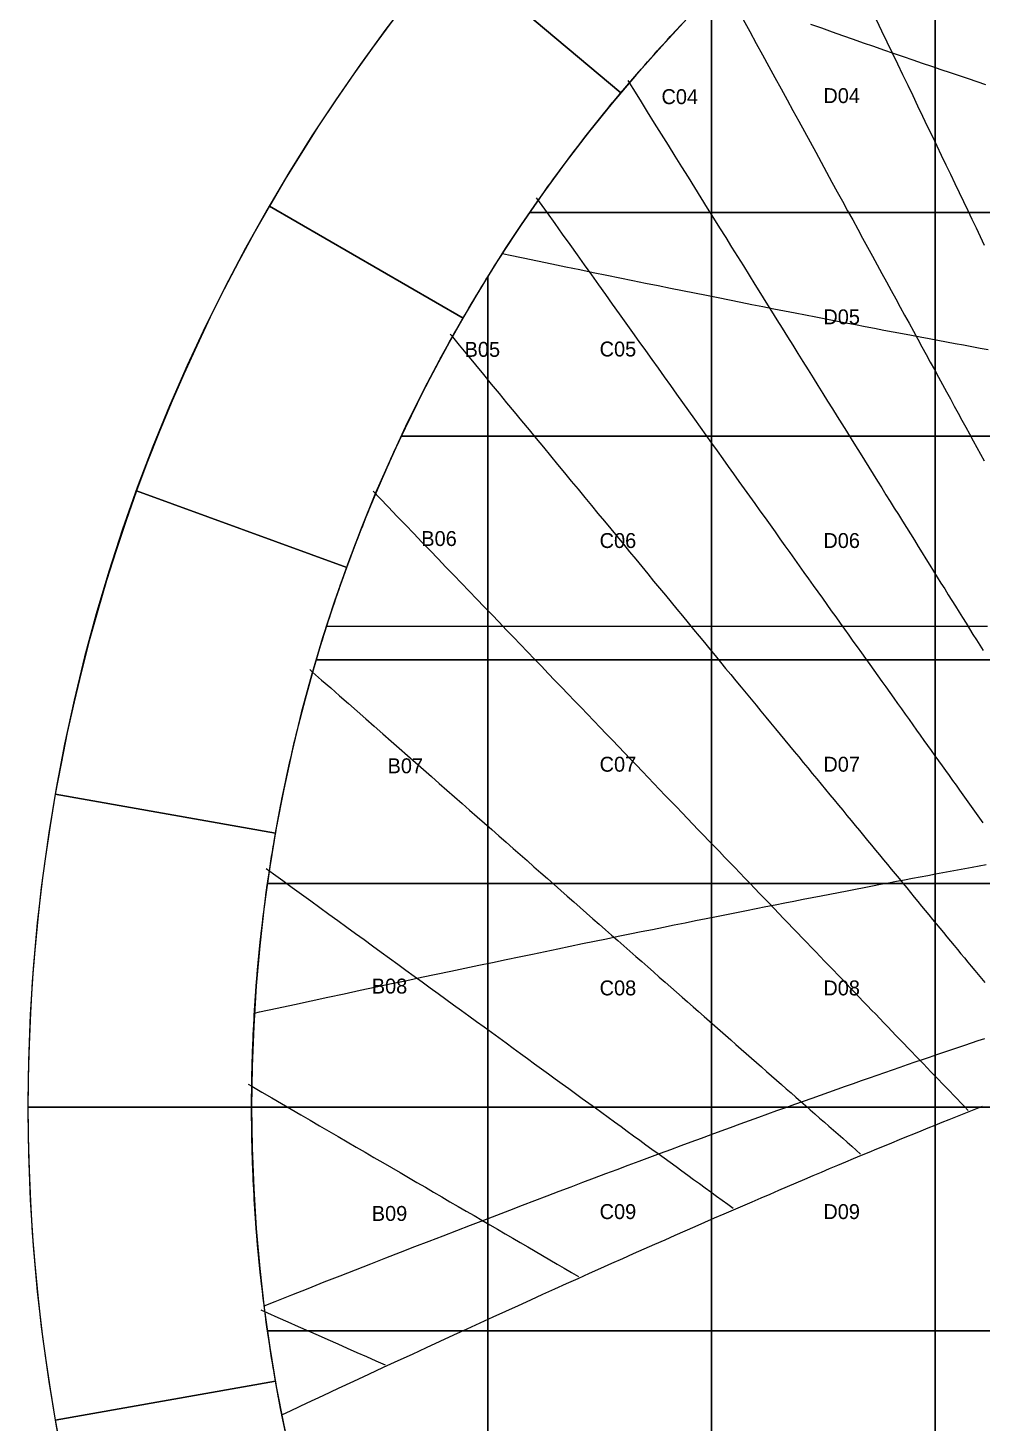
# Model space of a CAD drawing. Header units: millimetres. Extents: x -7250 to 7250, y -7250 to 7250.
# Drawn here: x -7250 to -3411, y -1271 to 4343 of the extents above; entities that cross this region are included whole.
import ezdxf

# ---------------------------------------------------------------- set-up
doc = ezdxf.new("R2010")
doc.units = ezdxf.units.MM
for name, color, linetype in [('CUT', 1, 'Continuous'), ('DECL', 30, 'Continuous'), ('HOUR', 7, 'Continuous'), ('HOUR15', 9, 'Continuous'), ('HOUR30', 8, 'Continuous'), ('ID', 3, 'Continuous')]:
    doc.layers.add(name, color=color, linetype=linetype)

msp = doc.modelspace()

# ---------------------------------------------------------------- linework, layer by layer
at = {"layer": 'CUT'}
for points in [[(-4864.4, 4081.7), (-4792.4, 4166), (-4719, 4249), (-4644.1, 4330.7), (-4567.8, 4411.1), (-4490.1, 4490.1), (-4411.1, 4567.8), (-4330.7, 4644.1), (-4249, 4719), (-4166, 4792.4), (-4081.7, 4864.4), (-4660.2, 5553.8), (-4756.4, 5471.6), (-4851.2, 5387.8), (-4944.5, 5302.3), (-5036.3, 5215.2), (-5126.5, 5126.5), (-5215.2, 5036.3), (-5302.3, 4944.5), (-5387.8, 4851.2), (-5471.6, 4756.4), (-5553.8, 4660.2), (-4864.4, 4081.7)], [(-5499.3, 3175), (-5443, 3270.5), (-5385.1, 3365), (-5325.6, 3458.5), (-5264.4, 3550.9), (-5201.6, 3642.2), (-5137.3, 3732.4), (-5071.3, 3821.5), (-5003.9, 3909.5), (-4934.9, 3996.2), (-4864.4, 4081.7), (-5553.8, 4660.2), (-5634.3, 4562.6), (-5713.1, 4463.5), (-5790.1, 4363.2), (-5865.4, 4261.4), (-5938.9, 4158.4), (-6010.5, 4054.1), (-6080.4, 3948.6), (-6148.3, 3841.9), (-6214.5, 3734), (-6278.7, 3625), (-5499.3, 3175)], [(-3600, 3600), (-4500, 3600), (-4500, 4480.2), (-4490.1, 4490.1), (-4480.2, 4500), (-3600, 4500), (-3600, 3600)], [(-3600, 4500), (-2700, 4500), (-2700, 3600), (-3600, 3600), (-3600, 4500)], [(-5967, 2171.8), (-5928.2, 2275.6), (-5887.6, 2378.8), (-5845.2, 2481.1), (-5801, 2582.8), (-5755.1, 2683.6), (-5707.3, 2783.7), (-5657.9, 2882.8), (-5606.7, 2981.1), (-5553.8, 3078.5), (-5499.3, 3175), (-6278.7, 3625), (-6341, 3514.9), (-6401.4, 3403.7), (-6459.8, 3291.4), (-6516.3, 3178.2), (-6570.7, 3064), (-6623.2, 2948.8), (-6673.7, 2832.8), (-6722.1, 2715.9), (-6768.5, 2598.2), (-6812.8, 2479.6), (-5967, 2171.8)], [(-4500, 2700), (-5400, 2700), (-5400, 3341), (-5395.9, 3347.7), (-5385.6, 3364.3), (-5375.2, 3380.8), (-5364.8, 3397.2), (-5354.4, 3413.7), (-5343.9, 3430.1), (-5333.3, 3446.5), (-5322.7, 3462.8), (-5312.1, 3479.1), (-5301.4, 3495.4), (-5290.6, 3511.7), (-5279.8, 3527.9), (-5269, 3544.1), (-5258.1, 3560.2), (-5247.1, 3576.3), (-5236.1, 3592.4), (-5230.9, 3600), (-4500, 3600), (-4500, 2700)], [(-4500, 3600), (-3600, 3600), (-3600, 2700), (-4500, 2700), (-4500, 3600)], [(-3600, 3600), (-2700, 3600), (-2700, 2700), (-3600, 2700), (-3600, 3600)], [(-5747.4, 2700), (-5740.3, 2715), (-5732, 2732.6), (-5723.6, 2750.1), (-5715.1, 2767.7), (-5706.6, 2785.2), (-5698, 2802.7), (-5689.4, 2820.2), (-5680.7, 2837.6), (-5672, 2855), (-5663.2, 2872.4), (-5654.3, 2889.8), (-5645.5, 2907.1), (-5636.5, 2924.4), (-5627.5, 2941.7), (-5618.5, 2959), (-5609.4, 2976.2), (-5600.2, 2993.4), (-5591, 3010.5), (-5581.7, 3027.7), (-5572.4, 3044.8), (-5563, 3061.9), (-5553.6, 3078.9), (-5544.2, 3095.9), (-5534.6, 3112.9), (-5525.1, 3129.9), (-5515.4, 3146.8), (-5505.7, 3163.7), (-5496, 3180.6), (-5486.2, 3197.5), (-5476.4, 3214.3), (-5466.5, 3231.1), (-5456.6, 3247.8), (-5446.6, 3264.6), (-5436.5, 3281.2), (-5426.4, 3297.9), (-5416.3, 3314.5), (-5406.1, 3331.1), (-5400, 3341), (-5400, 2700), (-5747.4, 2700)], [(-5400, 1800), (-6089.5, 1800), (-6087.8, 1806), (-6082.2, 1824.7), (-6076.6, 1843.3), (-6070.9, 1861.9), (-6065.1, 1880.6), (-6059.3, 1899.2), (-6053.5, 1917.7), (-6047.6, 1936.3), (-6041.6, 1954.8), (-6035.6, 1973.4), (-6029.5, 1991.9), (-6023.4, 2010.4), (-6017.2, 2028.8), (-6010.9, 2047.3), (-6004.6, 2065.7), (-5998.2, 2084.1), (-5991.8, 2102.5), (-5985.3, 2120.9), (-5978.8, 2139.3), (-5972.2, 2157.6), (-5965.6, 2175.9), (-5958.9, 2194.2), (-5952.1, 2212.5), (-5945.3, 2230.7), (-5938.4, 2248.9), (-5931.5, 2267.1), (-5924.5, 2285.3), (-5917.5, 2303.5), (-5910.4, 2321.6), (-5903.2, 2339.8), (-5896, 2357.9), (-5888.8, 2375.9), (-5881.4, 2394), (-5874.1, 2412), (-5866.6, 2430), (-5859.2, 2448), (-5851.6, 2466), (-5844, 2483.9), (-5836.4, 2501.8), (-5828.7, 2519.7), (-5820.9, 2537.6), (-5813.1, 2555.5), (-5805.2, 2573.3), (-5797.3, 2591.1), (-5789.3, 2608.9), (-5781.3, 2626.6), (-5773.2, 2644.3), (-5765.1, 2662), (-5756.9, 2679.7), (-5748.6, 2697.4), (-5747.4, 2700), (-5400, 2700), (-5400, 1800)], [(-5400, 2700), (-4500, 2700), (-4500, 1800), (-5400, 1800), (-5400, 2700)], [(-4500, 2700), (-3600, 2700), (-3600, 1800), (-4500, 1800), (-4500, 2700)], [(-3600, 2700), (-2700, 2700), (-2700, 1800), (-3600, 1800), (-3600, 2700)], [(-6253.5, 1102.7), (-6233.3, 1211.6), (-6211.2, 1320.2), (-6187.2, 1428.4), (-6161.4, 1536.2), (-6133.6, 1643.5), (-6104, 1750.3), (-6072.5, 1856.6), (-6039.2, 1962.3), (-6004, 2067.4), (-5967, 2171.8), (-6812.8, 2479.6), (-6855, 2360.4), (-6895.2, 2240.4), (-6933.2, 2119.7), (-6969.1, 1998.4), (-7003, 1876.4), (-7034.6, 1753.9), (-7064.2, 1630.9), (-7091.6, 1507.4), (-7116.8, 1383.4), (-7139.9, 1258.9), (-6253.5, 1102.7)], [(-5400, 900), (-6285.9, 900), (-6284.1, 912.5), (-6281.3, 931.7), (-6278.4, 951), (-6275.4, 970.3), (-6272.4, 989.5), (-6269.4, 1008.7), (-6266.2, 1028), (-6263.1, 1047.2), (-6259.8, 1066.4), (-6256.5, 1085.6), (-6253.2, 1104.8), (-6249.7, 1124), (-6246.3, 1143.1), (-6242.7, 1162.3), (-6239.1, 1181.5), (-6235.5, 1200.6), (-6231.8, 1219.7), (-6228, 1238.8), (-6224.2, 1257.9), (-6220.3, 1277), (-6216.3, 1296.1), (-6212.3, 1315.2), (-6208.3, 1334.2), (-6204.1, 1353.3), (-6199.9, 1372.3), (-6195.7, 1391.3), (-6191.4, 1410.3), (-6187.1, 1429.3), (-6182.6, 1448.3), (-6178.2, 1467.2), (-6173.6, 1486.2), (-6169, 1505.1), (-6164.4, 1524), (-6159.7, 1542.9), (-6154.9, 1561.8), (-6150.1, 1580.7), (-6145.2, 1599.6), (-6140.3, 1618.4), (-6135.3, 1637.2), (-6130.3, 1656), (-6125.1, 1674.8), (-6120, 1693.6), (-6114.8, 1712.4), (-6109.5, 1731.1), (-6104.1, 1749.9), (-6098.7, 1768.6), (-6093.3, 1787.3), (-6089.5, 1800), (-5400, 1800), (-5400, 900)], [(-5400, 1800), (-4500, 1800), (-4500, 900), (-5400, 900), (-5400, 1800)], [(-4500, 1800), (-3600, 1800), (-3600, 900), (-4500, 900), (-4500, 1800)], [(-3600, 1800), (-2700, 1800), (-2700, 900), (-3600, 900), (-3600, 1800)], [(-6350, 0), (-6349, 110.8), (-6346.1, 221.6), (-6341.3, 332.3), (-6334.5, 443), (-6325.8, 553.4), (-6315.2, 663.8), (-6302.7, 773.9), (-6288.2, 883.7), (-6271.8, 993.4), (-6253.5, 1102.7), (-7139.9, 1258.9), (-7160.7, 1134.1), (-7179.4, 1009), (-7196, 883.6), (-7210.3, 757.8), (-7222.4, 631.9), (-7232.3, 505.7), (-7240.1, 379.4), (-7245.6, 253), (-7248.9, 126.5), (-7250, 0), (-6350, 0)], [(-6350, 19.5), (-6349.9, 39), (-6349.7, 58.4), (-6349.5, 77.9), (-6349.3, 97.4), (-6348.9, 116.9), (-6348.5, 136.4), (-6348.1, 155.8), (-6347.6, 175.3), (-6347, 194.8), (-6346.4, 214.3), (-6345.7, 233.7), (-6345, 253.2), (-6344.1, 272.7), (-6343.3, 292.1), (-6342.4, 311.6), (-6341.4, 331), (-6340.3, 350.5), (-6339.2, 369.9), (-6338.1, 389.4), (-6336.8, 408.8), (-6335.5, 428.3), (-6334.2, 447.7), (-6332.8, 467.1), (-6331.3, 486.6), (-6329.8, 506), (-6328.2, 525.4), (-6326.6, 544.8), (-6324.9, 564.2), (-6323.1, 583.6), (-6321.3, 603), (-6319.4, 622.4), (-6317.5, 641.8), (-6315.5, 661.2), (-6313.4, 680.5), (-6311.3, 699.9), (-6309.1, 719.3), (-6306.9, 738.6), (-6304.6, 758), (-6302.2, 777.3), (-6300, 795.3), (-6299.8, 796.6), (-6297.4, 816), (-6294.8, 835.3), (-6292.2, 854.6), (-6289.6, 873.9), (-6286.9, 893.2), (-6285.9, 900), (-5400, 900), (-5400, 0), (-6300, 0), (-6350, 0), (-6350, 19.5)], [(-5400, 900), (-4500, 900), (-4500, 0), (-5400, 0), (-5400, 900)], [(-4500, 900), (-3600, 900), (-3600, 0), (-4500, 0), (-4500, 900)], [(-3600, 900), (-2700, 900), (-2700, 0), (-3600, 0), (-3600, 900)], [(-5400, -900), (-6285.9, -900), (-6286.9, -893.2), (-6289.6, -873.9), (-6292.2, -854.6), (-6294.8, -835.3), (-6297.4, -816), (-6299.8, -796.6), (-6300, -795.3), (-6302.2, -777.3), (-6304.6, -758), (-6306.9, -738.6), (-6309.1, -719.3), (-6311.3, -699.9), (-6313.4, -680.5), (-6315.5, -661.2), (-6317.5, -641.8), (-6319.4, -622.4), (-6321.3, -603), (-6323.1, -583.6), (-6324.9, -564.2), (-6326.6, -544.8), (-6328.2, -525.4), (-6329.8, -506), (-6331.3, -486.6), (-6332.8, -467.1), (-6334.2, -447.7), (-6335.5, -428.3), (-6336.8, -408.8), (-6338.1, -389.4), (-6339.2, -369.9), (-6340.3, -350.5), (-6341.4, -331), (-6342.4, -311.6), (-6343.3, -292.1), (-6344.1, -272.7), (-6345, -253.2), (-6345.7, -233.7), (-6346.4, -214.3), (-6347, -194.8), (-6347.6, -175.3), (-6348.1, -155.8), (-6348.5, -136.4), (-6348.9, -116.9), (-6349.3, -97.4), (-6349.5, -77.9), (-6349.7, -58.4), (-6349.9, -39), (-6350, -19.5), (-6350, 0), (-6300, 0), (-5400, 0), (-5400, -900)], [(-5400, 0), (-4500, 0), (-4500, -900), (-5400, -900), (-5400, 0)], [(-4500, 0), (-3600, 0), (-3600, -900), (-4500, -900), (-4500, 0)], [(-3600, 0), (-2700, 0), (-2700, -900), (-3600, -900), (-3600, 0)], [(-6253.5, -1102.7), (-6271.8, -993.4), (-6288.2, -883.7), (-6302.7, -773.9), (-6315.2, -663.8), (-6325.8, -553.4), (-6334.5, -443), (-6341.3, -332.3), (-6346.1, -221.6), (-6349, -110.8), (-6350, 0), (-7250, 0), (-7248.9, -126.5), (-7245.6, -253), (-7240.1, -379.4), (-7232.3, -505.7), (-7222.4, -631.9), (-7210.3, -757.8), (-7196, -883.6), (-7179.4, -1009), (-7160.7, -1134.1), (-7139.9, -1258.9), (-6253.5, -1102.7)], [(-5400, -900), (-4500, -900), (-4500, -1800), (-5400, -1800), (-5400, -900)], [(-4500, -900), (-3600, -900), (-3600, -1800), (-4500, -1800), (-4500, -900)], [(-3600, -900), (-2700, -900), (-2700, -1800), (-3600, -1800), (-3600, -900)], [(-5967, -2171.8), (-6004, -2067.4), (-6039.2, -1962.3), (-6072.5, -1856.6), (-6104, -1750.3), (-6133.6, -1643.5), (-6161.4, -1536.2), (-6187.2, -1428.4), (-6211.2, -1320.2), (-6233.3, -1211.6), (-6253.5, -1102.7), (-7139.9, -1258.9), (-7116.8, -1383.4), (-7091.6, -1507.4), (-7064.2, -1630.9), (-7034.6, -1753.9), (-7003, -1876.4), (-6969.1, -1998.4), (-6933.2, -2119.7), (-6895.2, -2240.4), (-6855, -2360.4), (-6812.8, -2479.6), (-5967, -2171.8)]]:
    msp.add_lwpolyline(points, close=True, dxfattribs=at)
for points in [[(-4500, 4480.2), (-4500, 3600), (-5230.9, 3600), (-5230.9, 3600), (-5225.1, 3608.4), (-5214, 3624.5), (-5202.9, 3640.4), (-5191.7, 3656.4), (-5180.4, 3672.3), (-5169.1, 3688.2), (-5157.8, 3704), (-5146.4, 3719.8), (-5135, 3735.6), (-5123.5, 3751.3), (-5111.9, 3767), (-5100.4, 3782.7), (-5088.7, 3798.3), (-5077.1, 3813.9), (-5065.3, 3829.5), (-5053.6, 3845), (-5041.7, 3860.5), (-5029.9, 3875.9), (-5018, 3891.3), (-5006, 3906.7), (-4994, 3922.1), (-4981.9, 3937.4), (-4969.8, 3952.6), (-4957.7, 3967.9), (-4945.5, 3983), (-4933.2, 3998.2), (-4921, 4013.3), (-4908.6, 4028.4), (-4896.2, 4043.4), (-4883.8, 4058.4), (-4871.3, 4073.4), (-4858.8, 4088.3), (-4846.2, 4103.2), (-4833.6, 4118.1), (-4821, 4132.9), (-4808.3, 4147.6), (-4795.5, 4162.4), (-4782.7, 4177.1), (-4769.9, 4191.7), (-4757, 4206.3), (-4744.1, 4220.9), (-4731.1, 4235.4), (-4718.1, 4249.9), (-4705, 4264.4), (-4691.9, 4278.8), (-4678.8, 4293.2), (-4665.6, 4307.5), (-4652.4, 4321.8), (-4639.1, 4336.1), (-4625.7, 4350.3)], [(-6220.3, -1277), (-6224.2, -1257.9), (-6228, -1238.8), (-6231.8, -1219.7), (-6235.5, -1200.6), (-6239.1, -1181.5), (-6242.7, -1162.3), (-6246.3, -1143.1), (-6249.7, -1124), (-6253.2, -1104.8), (-6256.5, -1085.6), (-6259.8, -1066.4), (-6263.1, -1047.2), (-6266.2, -1028), (-6269.4, -1008.7), (-6272.4, -989.5), (-6275.4, -970.3), (-6278.4, -951), (-6281.3, -931.7), (-6284.1, -912.5), (-6285.9, -900), (-5400, -900), (-5400, -1800)]]:
    msp.add_lwpolyline(points, dxfattribs=at)
for radius in [7250, 6350]:
    msp.add_circle((0, 0), radius, dxfattribs=at)
at = {"layer": 'DECL'}
for points in [[(-4101.1, 4358), (-4057.6, 4342.5), (-4014.6, 4327.2), (-3972.3, 4312.3), (-3930.5, 4297.5), (-3889.2, 4283.1), (-3848.5, 4268.8), (-3808.3, 4254.8), (-3768.6, 4241), (-3729.4, 4227.5), (-3690.6, 4214.1), (-3652.4, 4201), (-3614.6, 4188.1), (-3577.3, 4175.4), (-3540.4, 4162.9), (-3504, 4150.6), (-3468, 4138.5), (-3432.4, 4126.6), (-3397.2, 4114.8)], [(-5340.8, 3434.9), (-5317, 3429.9), (-5257.7, 3417.5), (-5199.3, 3405.4), (-5141.9, 3393.5), (-5085.5, 3381.8), (-5030, 3370.3), (-4975.4, 3359.1), (-4921.6, 3348), (-4868.7, 3337.2), (-4816.7, 3326.5), (-4765.4, 3316.1), (-4714.9, 3305.8), (-4665.2, 3295.7), (-4616.3, 3285.8), (-4568, 3276.1), (-4520.5, 3266.6), (-4473.7, 3257.2), (-4427.5, 3247.9), (-4382, 3238.9), (-4337.2, 3230), (-4292.9, 3221.2), (-4249.3, 3212.6), (-4206.3, 3204.1), (-4163.9, 3195.8), (-4122, 3187.6), (-4080.7, 3179.5), (-4040, 3171.6), (-3999.7, 3163.8), (-3960, 3156.2), (-3920.8, 3148.6), (-3882.1, 3141.2), (-3843.9, 3133.9), (-3806.2, 3126.7), (-3768.9, 3119.6), (-3732.1, 3112.6), (-3695.7, 3105.8), (-3659.8, 3099), (-3624.3, 3092.4), (-3589.2, 3085.8), (-3554.5, 3079.4), (-3520.2, 3073), (-3486.3, 3066.8), (-3452.8, 3060.6), (-3419.7, 3054.5), (-3386.9, 3048.6)], [(-6047.7, 1935.9), (-6004.2, 1935.9), (-5936, 1935.9), (-5869.1, 1935.9), (-5803.4, 1935.9), (-5738.9, 1935.9), (-5675.5, 1935.9), (-5613.3, 1935.9), (-5552.2, 1935.9), (-5492.1, 1935.9), (-5433.1, 1935.9), (-5375, 1935.9), (-5317.9, 1935.9), (-5261.8, 1935.9), (-5206.6, 1935.9), (-5152.3, 1935.9), (-5098.9, 1935.9), (-5046.3, 1935.9), (-4994.5, 1935.9), (-4943.6, 1935.9), (-4893.4, 1935.9), (-4844.1, 1935.9), (-4795.4, 1935.9), (-4747.5, 1935.9), (-4700.3, 1935.9), (-4653.8, 1935.9), (-4607.9, 1935.9), (-4562.8, 1935.9), (-4518.2, 1935.9), (-4474.3, 1935.9), (-4431, 1935.9), (-4388.4, 1935.9), (-4346.2, 1935.9), (-4304.7, 1935.9), (-4263.7, 1935.9), (-4223.3, 1935.9), (-4183.4, 1935.9), (-4144.1, 1935.9), (-4105.2, 1935.9), (-4066.8, 1935.9), (-4029, 1935.9), (-3991.6, 1935.9), (-3954.6, 1935.9), (-3918.2, 1935.9), (-3882.1, 1935.9), (-3846.5, 1935.9), (-3811.4, 1935.9), (-3776.6, 1935.9), (-3742.3, 1935.9), (-3708.4, 1935.9), (-3674.9, 1935.9), (-3641.7, 1935.9), (-3608.9, 1935.9), (-3576.5, 1935.9), (-3544.5, 1935.9), (-3512.8, 1935.9), (-3481.5, 1935.9), (-3450.5, 1935.9), (-3419.8, 1935.9), (-3389.5, 1935.9)], [(-6338.7, 379), (-6318.4, 383.4), (-6247.6, 398.6), (-6178.1, 413.6), (-6109.9, 428.2), (-6043, 442.6), (-5977.3, 456.6), (-5912.8, 470.4), (-5849.4, 483.9), (-5787.2, 497.2), (-5726.1, 510.1), (-5666, 522.9), (-5607, 535.3), (-5549, 547.6), (-5492, 559.6), (-5435.9, 571.4), (-5380.7, 582.9), (-5326.5, 594.3), (-5273.1, 605.4), (-5220.5, 616.4), (-5168.9, 627.1), (-5118, 637.7), (-5067.9, 648), (-5018.6, 658.2), (-4970, 668.2), (-4922.2, 678.1), (-4875, 687.7), (-4828.6, 697.2), (-4782.9, 706.6), (-4737.8, 715.7), (-4693.3, 724.8), (-4649.5, 733.6), (-4606.4, 742.3), (-4563.8, 750.9), (-4521.8, 759.4), (-4480.4, 767.7), (-4439.5, 775.9), (-4399.2, 783.9), (-4359.4, 791.8), (-4320.2, 799.6), (-4281.5, 807.3), (-4243.2, 814.8), (-4205.5, 822.2), (-4168.2, 829.6), (-4131.5, 836.8), (-4095.1, 843.8), (-4059.2, 850.8), (-4023.8, 857.7), (-3988.8, 864.5), (-3954.2, 871.2), (-3920.1, 877.7), (-3886.3, 884.2), (-3852.9, 890.6), (-3819.9, 896.9), (-3787.3, 903.1), (-3755.1, 909.2), (-3723.3, 915.2), (-3691.8, 921.2), (-3660.6, 927), (-3629.8, 932.8), (-3599.3, 938.5), (-3569.2, 944.1), (-3539.4, 949.6), (-3509.9, 955.1), (-3480.7, 960.5), (-3451.8, 965.8), (-3423.2, 971), (-3395, 976.2)], [(-6299.6, -798.5), (-6255.5, -781.1), (-6188.4, -754.6), (-6122.5, -728.7), (-6057.7, -703.2), (-5994.2, -678.3), (-5931.8, -653.9), (-5870.5, -629.9), (-5810.2, -606.4), (-5751, -583.4), (-5692.8, -560.8), (-5635.6, -538.6), (-5579.4, -516.8), (-5524.1, -495.5), (-5469.7, -474.5), (-5416.2, -454), (-5363.5, -433.8), (-5311.7, -413.9), (-5260.7, -394.4), (-5210.5, -375.3), (-5161.1, -356.5), (-5112.4, -338), (-5064.5, -319.9), (-5017.3, -302.1), (-4970.8, -284.5), (-4925, -267.3), (-4879.8, -250.3), (-4835.3, -233.7), (-4791.4, -217.3), (-4748.2, -201.2), (-4705.5, -185.3), (-4663.5, -169.7), (-4622, -154.4), (-4581.1, -139.3), (-4540.8, -124.5), (-4501, -109.8), (-4461.7, -95.4), (-4423, -81.3), (-4384.7, -67.3), (-4347, -53.6), (-4309.7, -40.1), (-4272.9, -26.8), (-4236.5, -13.7), (-4200.7, -0.8), (-4165.2, 11.9), (-4130.2, 24.5), (-4095.6, 36.8), (-4061.5, 49), (-4027.7, 61), (-3994.4, 72.8), (-3961.4, 84.4), (-3928.8, 95.9), (-3896.6, 107.2), (-3864.8, 118.3), (-3833.3, 129.3), (-3802.2, 140.1), (-3771.4, 150.8), (-3741, 161.3), (-3710.9, 171.7), (-3681.1, 182), (-3651.7, 192.1), (-3622.5, 202), (-3593.7, 211.8), (-3565.2, 221.5), (-3537, 231.1), (-3509, 240.5), (-3481.4, 249.8), (-3454, 259), (-3426.9, 268.1), (-3400.1, 277)], [(-6228.2, -1237.6), (-6191.4, -1220.3), (-6126.5, -1189.9), (-6062.7, -1160.1), (-6000.1, -1130.8), (-5938.6, -1102.1), (-5878.1, -1074), (-5818.8, -1046.4), (-5760.4, -1019.4), (-5703, -992.9), (-5646.6, -966.8), (-5591.2, -941.3), (-5536.6, -916.2), (-5482.9, -891.6), (-5430.1, -867.4), (-5378.2, -843.6), (-5327, -820.3), (-5276.7, -797.4), (-5227.1, -774.9), (-5178.3, -752.8), (-5130.3, -731.1), (-5082.9, -709.7), (-5036.3, -688.8), (-4990.4, -668.1), (-4945.1, -647.9), (-4900.5, -627.9), (-4856.5, -608.3), (-4813.2, -589), (-4770.4, -570.1), (-4728.3, -551.4), (-4686.7, -533), (-4645.8, -515), (-4605.3, -497.2), (-4565.4, -479.7), (-4526.1, -462.5), (-4487.2, -445.5), (-4448.9, -428.8), (-4411.1, -412.4), (-4373.7, -396.2), (-4336.9, -380.3), (-4300.5, -364.6), (-4264.5, -349.2), (-4229, -333.9), (-4193.9, -318.9), (-4159.3, -304.2), (-4125.1, -289.6), (-4091.3, -275.3), (-4057.9, -261.1), (-4024.9, -247.2), (-3992.2, -233.5), (-3960, -220), (-3928.1, -206.6), (-3896.6, -193.5), (-3865.4, -180.5), (-3834.6, -167.7), (-3804.1, -155.1), (-3774, -142.7), (-3744.2, -130.4), (-3714.7, -118.3), (-3685.5, -106.4), (-3656.7, -94.6), (-3628.1, -83), (-3599.9, -71.6), (-3571.9, -60.3), (-3544.3, -49.1), (-3516.9, -38.1), (-3489.8, -27.3), (-3462.9, -16.6), (-3436.4, -6), (-3410, 4.4)]]:
    msp.add_lwpolyline(points, dxfattribs=at)
at = {"layer": 'HOUR'}
for points in [[(-3837.4, 4376.9), (-3815.5, 4331.1), (-3793.9, 4286.1), (-3772.6, 4241.6), (-3751.6, 4197.8), (-3730.9, 4154.6), (-3710.6, 4112.1), (-3690.5, 4070.1), (-3670.6, 4028.7), (-3651.1, 3987.9), (-3631.8, 3947.6), (-3612.8, 3907.9), (-3594, 3868.6), (-3575.5, 3830), (-3557.2, 3791.8), (-3539.1, 3754.1), (-3521.3, 3716.9), (-3503.7, 3680.1), (-3486.4, 3643.8), (-3469.2, 3608), (-3452.3, 3572.6), (-3435.5, 3537.7), (-3419, 3503.1), (-3402.7, 3469)], [(-5551.2, 3110.2), (-5547.6, 3105.9), (-5514.4, 3065.6), (-5481.6, 3025.8), (-5449.2, 2986.6), (-5417.3, 2947.9), (-5385.8, 2909.6), (-5354.7, 2871.9), (-5324, 2834.6), (-5293.7, 2797.8), (-5263.7, 2761.5), (-5234.1, 2725.6), (-5204.9, 2690.1), (-5176, 2655.1), (-5147.5, 2620.5), (-5119.3, 2586.3), (-5091.4, 2552.5), (-5063.9, 2519.1), (-5036.7, 2486.1), (-5009.8, 2453.4), (-4983.2, 2421.2), (-4956.8, 2389.2), (-4930.8, 2357.7), (-4905.1, 2326.5), (-4879.7, 2295.6), (-4854.5, 2265.1), (-4829.6, 2234.9), (-4805, 2205), (-4780.6, 2175.4), (-4756.5, 2146.1), (-4732.6, 2117.2), (-4709, 2088.5), (-4685.6, 2060.1), (-4662.4, 2032.1), (-4639.5, 2004.3), (-4616.8, 1976.7), (-4594.3, 1949.5), (-4572.1, 1922.5), (-4550.1, 1895.7), (-4528.2, 1869.3), (-4506.6, 1843), (-4485.2, 1817.1), (-4464, 1791.3), (-4443, 1765.8), (-4422.1, 1740.6), (-4401.5, 1715.5), (-4381.1, 1690.7), (-4360.8, 1666.1), (-4340.7, 1641.8), (-4320.8, 1617.6), (-4301, 1593.7), (-4281.5, 1569.9), (-4262.1, 1546.4), (-4242.8, 1523), (-4223.8, 1499.9), (-4204.8, 1476.9), (-4186.1, 1454.2), (-4167.5, 1431.6), (-4149, 1409.2), (-4130.7, 1387), (-4112.5, 1365), (-4094.5, 1343.1), (-4076.6, 1321.4), (-4058.9, 1299.9), (-4041.3, 1278.5), (-4023.8, 1257.3), (-4006.5, 1236.3), (-3989.3, 1215.4), (-3972.2, 1194.7), (-3955.2, 1174.1), (-3938.4, 1153.7), (-3921.7, 1133.4), (-3905.1, 1113.3), (-3888.6, 1093.3), (-3872.3, 1073.5), (-3856, 1053.8), (-3839.9, 1034.2), (-3823.9, 1014.8), (-3808, 995.5), (-3792.2, 976.3), (-3776.5, 957.3), (-3760.9, 938.4), (-3745.4, 919.6), (-3730, 900.9), (-3714.7, 882.3), (-3699.5, 863.9), (-3684.4, 845.6), (-3669.4, 827.4), (-3654.5, 809.3), (-3639.7, 791.3), (-3625, 773.5), (-3610.3, 755.7), (-3595.8, 738), (-3581.3, 720.5), (-3566.9, 703), (-3552.6, 685.7), (-3538.4, 668.4), (-3524.3, 651.3), (-3510.2, 634.2), (-3496.2, 617.3), (-3482.3, 600.4), (-3468.5, 583.7), (-3454.8, 567), (-3441.1, 550.4), (-3427.5, 533.9), (-3414, 517.5), (-3400.5, 501.2)], [(-6364.3, 93.3), (-6348.9, 84.3), (-6308.8, 61), (-6269.1, 37.8), (-6229.8, 14.9), (-6190.9, -7.7), (-6152.4, -30.2), (-6114.3, -52.4), (-6076.5, -74.3), (-6039.2, -96.1), (-6002.2, -117.7), (-5965.6, -139), (-5929.3, -160.1), (-5893.4, -181.1), (-5857.8, -201.8), (-5822.6, -222.3), (-5787.6, -242.7), (-5753, -262.8), (-5718.8, -282.8), (-5684.8, -302.6), (-5651.1, -322.2), (-5617.8, -341.6), (-5584.7, -360.9), (-5552, -380), (-5519.5, -398.9), (-5487.3, -417.7), (-5455.3, -436.3), (-5423.7, -454.7), (-5392.3, -473), (-5361.1, -491.2), (-5330.3, -509.1), (-5299.6, -527), (-5269.3, -544.7), (-5239.1, -562.2), (-5209.3, -579.6), (-5179.6, -596.9), (-5150.2, -614.1), (-5121, -631.1), (-5092, -648), (-5063.3, -664.7), (-5034.8, -681.3)]]:
    msp.add_lwpolyline(points, dxfattribs=at)
at = {"layer": 'HOUR15'}
for points in [[(-4372, 4375.9), (-4345.7, 4327.8), (-4319.8, 4280.4), (-4294.3, 4233.7), (-4269.2, 4187.7), (-4244.5, 4142.4), (-4220.1, 4097.7), (-4196, 4053.6), (-4172.3, 4010.2), (-4149, 3967.4), (-4125.9, 3925.2), (-4103.2, 3883.5), (-4080.8, 3842.4), (-4058.6, 3801.9), (-4036.8, 3761.9), (-4015.3, 3722.5), (-3994, 3683.6), (-3973.1, 3645.1), (-3952.3, 3607.2), (-3931.9, 3569.8), (-3911.7, 3532.8), (-3891.8, 3496.3), (-3872.1, 3460.2), (-3852.7, 3424.6), (-3833.5, 3389.4), (-3814.5, 3354.6), (-3795.7, 3320.3), (-3777.2, 3286.3), (-3758.9, 3252.8), (-3740.8, 3219.6), (-3722.9, 3186.9), (-3705.2, 3154.5), (-3687.7, 3122.4), (-3670.5, 3090.8), (-3653.4, 3059.4), (-3636.4, 3028.5), (-3619.7, 2997.8), (-3603.2, 2967.5), (-3586.8, 2937.5), (-3570.6, 2907.9), (-3554.6, 2878.5), (-3538.7, 2849.5), (-3523.1, 2820.7), (-3507.5, 2792.3), (-3492.2, 2764.1), (-3476.9, 2736.3), (-3461.9, 2708.7), (-3447, 2681.3), (-3432.2, 2654.3), (-3417.6, 2627.5), (-3403.1, 2601)], [(-5204.8, 3659.1), (-5192.8, 3642.4), (-5161.6, 3598.6), (-5130.8, 3555.5), (-5100.4, 3513), (-5070.4, 3471), (-5040.9, 3429.7), (-5011.7, 3388.8), (-4982.9, 3348.6), (-4954.6, 3308.8), (-4926.5, 3269.6), (-4898.9, 3230.9), (-4871.6, 3192.7), (-4844.6, 3154.9), (-4818, 3117.7), (-4791.7, 3080.9), (-4765.7, 3044.5), (-4740.1, 3008.6), (-4714.8, 2973.2), (-4689.7, 2938.1), (-4665, 2903.5), (-4640.6, 2869.3), (-4616.4, 2835.5), (-4592.5, 2802), (-4568.9, 2769), (-4545.6, 2736.3), (-4522.5, 2704.1), (-4499.7, 2672.1), (-4477.2, 2640.5), (-4454.9, 2609.3), (-4432.8, 2578.4), (-4411, 2547.9), (-4389.4, 2517.6), (-4368, 2487.7), (-4346.9, 2458.1), (-4325.9, 2428.8), (-4305.2, 2399.8), (-4284.7, 2371.1), (-4264.4, 2342.7), (-4244.4, 2314.6), (-4224.5, 2286.8), (-4204.8, 2259.2), (-4185.3, 2231.9), (-4166, 2204.9), (-4146.9, 2178.1), (-4127.9, 2151.6), (-4109.2, 2125.4), (-4090.6, 2099.3), (-4072.2, 2073.6), (-4053.9, 2048), (-4035.8, 2022.7), (-4017.9, 1997.7), (-4000.2, 1972.8), (-3982.6, 1948.2), (-3965.1, 1923.8), (-3947.9, 1899.6), (-3930.7, 1875.6), (-3913.7, 1851.8), (-3896.9, 1828.2), (-3880.2, 1804.8), (-3863.6, 1781.6), (-3847.2, 1758.6), (-3830.9, 1735.8), (-3814.7, 1713.2), (-3798.7, 1690.8), (-3782.8, 1668.5), (-3767, 1646.4), (-3751.4, 1624.5), (-3735.9, 1602.8), (-3720.5, 1581.2), (-3705.2, 1559.8), (-3690, 1538.6), (-3674.9, 1517.5), (-3660, 1496.6), (-3645.1, 1475.8), (-3630.4, 1455.2), (-3615.8, 1434.7), (-3601.3, 1414.4), (-3586.9, 1394.2), (-3572.6, 1374.2), (-3558.3, 1354.3), (-3544.2, 1334.5), (-3530.2, 1314.9), (-3516.3, 1295.4), (-3502.5, 1276.1), (-3488.8, 1256.9), (-3475.1, 1237.8), (-3461.6, 1218.8), (-3448.1, 1200), (-3434.7, 1181.2), (-3421.4, 1162.6), (-3408.2, 1144.1)], [(-5861.4, 2478.4), (-5834.5, 2450.4), (-5799.8, 2414.3), (-5765.5, 2378.6), (-5731.6, 2343.3), (-5698.1, 2308.5), (-5665, 2274), (-5632.3, 2240), (-5600.1, 2206.4), (-5568.1, 2173.2), (-5536.6, 2140.4), (-5505.4, 2107.9), (-5474.6, 2075.9), (-5444.1, 2044.2), (-5414, 2012.8), (-5384.2, 1981.8), (-5354.8, 1951.1), (-5325.6, 1920.8), (-5296.8, 1890.8), (-5268.3, 1861.1), (-5240.1, 1831.8), (-5212.2, 1802.7), (-5184.5, 1774), (-5157.2, 1745.5), (-5130.1, 1717.4), (-5103.4, 1689.5), (-5076.9, 1661.9), (-5050.6, 1634.6), (-5024.6, 1607.6), (-4998.9, 1580.8), (-4973.4, 1554.3), (-4948.2, 1528), (-4923.2, 1502), (-4898.5, 1476.3), (-4873.9, 1450.7), (-4849.6, 1425.5), (-4825.6, 1400.4), (-4801.7, 1375.6), (-4778.1, 1351), (-4754.7, 1326.6), (-4731.5, 1302.5), (-4708.5, 1278.6), (-4685.7, 1254.8), (-4663.1, 1231.3), (-4640.7, 1208), (-4618.5, 1184.9), (-4596.4, 1161.9), (-4574.6, 1139.2), (-4552.9, 1116.7), (-4531.5, 1094.3), (-4510.2, 1072.1), (-4489, 1050.2), (-4468.1, 1028.3), (-4447.3, 1006.7), (-4426.6, 985.2), (-4406.2, 963.9), (-4385.9, 942.8), (-4365.7, 921.8), (-4345.7, 901), (-4325.9, 880.4), (-4306.2, 859.9), (-4286.6, 839.5), (-4267.2, 819.3), (-4247.9, 799.3), (-4228.8, 779.4), (-4209.8, 759.6), (-4191, 740), (-4172.2, 720.5), (-4153.7, 701.1), (-4135.2, 681.9), (-4116.9, 662.8), (-4098.6, 643.9), (-4080.6, 625.1), (-4062.6, 606.4), (-4044.7, 587.8), (-4027, 569.3), (-4009.4, 551), (-3991.9, 532.8), (-3974.5, 514.7), (-3957.2, 496.7), (-3940.1, 478.8), (-3923, 461.1), (-3906, 443.4), (-3889.2, 425.9), (-3872.4, 408.4), (-3855.8, 391.1), (-3839.2, 373.9), (-3822.7, 356.7), (-3806.4, 339.7), (-3790.1, 322.8), (-3773.9, 305.9), (-3757.8, 289.2), (-3741.8, 272.6), (-3725.9, 256), (-3710.1, 239.5), (-3694.4, 223.2), (-3678.7, 206.9), (-3663.2, 190.7), (-3647.7, 174.6), (-3632.3, 158.5), (-3617, 142.6), (-3601.7, 126.7), (-3586.6, 111), (-3571.5, 95.2), (-3556.5, 79.6), (-3541.5, 64.1), (-3526.6, 48.6), (-3511.8, 33.2), (-3497.1, 17.9), (-3482.5, 2.6), (-3467.9, -12.6)], [(-6291.9, 961), (-6262.5, 939.6), (-6224.2, 911.8), (-6186.3, 884.2), (-6148.9, 857), (-6111.8, 830), (-6075.2, 803.4), (-6038.9, 777), (-6003.1, 750.9), (-5967.6, 725.1), (-5932.4, 699.5), (-5897.7, 674.2), (-5863.3, 649.2), (-5829.2, 624.4), (-5795.5, 599.8), (-5762.1, 575.5), (-5729, 551.5), (-5696.3, 527.7), (-5663.8, 504.1), (-5631.7, 480.7), (-5599.9, 457.6), (-5568.4, 434.6), (-5537.2, 411.9), (-5506.3, 389.4), (-5475.6, 367.1), (-5445.2, 345), (-5415.1, 323.1), (-5385.3, 301.4), (-5355.8, 279.9), (-5326.5, 258.6), (-5297.4, 237.5), (-5268.6, 216.5), (-5240.1, 195.7), (-5211.8, 175.1), (-5183.7, 154.7), (-5155.9, 134.5), (-5128.2, 114.4), (-5100.9, 94.4), (-5073.7, 74.7), (-5046.8, 55.1), (-5020, 35.6), (-4993.5, 16.3), (-4967.2, -2.8), (-4941.1, -21.8), (-4915.2, -40.6), (-4889.5, -59.3), (-4864, -77.9), (-4838.7, -96.3), (-4813.6, -114.6), (-4788.6, -132.7), (-4763.8, -150.8), (-4739.3, -168.7), (-4714.9, -186.4), (-4690.6, -204), (-4666.6, -221.6), (-4642.7, -238.9), (-4618.9, -256.2), (-4595.4, -273.4), (-4572, -290.4), (-4548.7, -307.3), (-4525.6, -324.1), (-4502.7, -340.8), (-4479.9, -357.4), (-4457.2, -373.8), (-4434.8, -390.2), (-4412.4, -406.5)], [(-6312.4, -815.6), (-6286.7, -827), (-6245.1, -845.4), (-6203.9, -863.7), (-6163.1, -881.7), (-6122.7, -899.6), (-6082.7, -917.4), (-6043.1, -934.9), (-6003.8, -952.3), (-5965, -969.5), (-5926.5, -986.6), (-5888.3, -1003.5), (-5850.5, -1020.2), (-5813.1, -1036.8)]]:
    msp.add_lwpolyline(points, dxfattribs=at)
at = {"layer": 'HOUR30'}
for points in [[(-4837.1, 4131.5), (-4816.5, 4098.4), (-4787.3, 4051.5), (-4758.5, 4005.3), (-4730.1, 3959.8), (-4702.2, 3914.9), (-4674.6, 3870.7), (-4647.4, 3827.1), (-4620.6, 3784.1), (-4594.2, 3741.7), (-4568.1, 3699.8), (-4542.4, 3658.6), (-4517, 3617.9), (-4492, 3577.7), (-4467.3, 3538.1), (-4442.9, 3499), (-4418.9, 3460.4), (-4395.1, 3422.3), (-4371.7, 3384.6), (-4348.5, 3347.5), (-4325.7, 3310.8), (-4303.1, 3274.5), (-4280.8, 3238.7), (-4258.7, 3203.4), (-4236.9, 3168.4), (-4215.4, 3133.9), (-4194.2, 3099.8), (-4173.2, 3066.1), (-4152.4, 3032.8), (-4131.9, 2999.8), (-4111.6, 2967.3), (-4091.5, 2935.1), (-4071.7, 2903.2), (-4052, 2871.7), (-4032.6, 2840.6), (-4013.4, 2809.8), (-3994.4, 2779.3), (-3975.7, 2749.2), (-3957.1, 2719.4), (-3938.7, 2689.8), (-3920.5, 2660.6), (-3902.5, 2631.7), (-3884.6, 2603.1), (-3867, 2574.8), (-3849.5, 2546.8), (-3832.2, 2519), (-3815.1, 2491.5), (-3798.1, 2464.3), (-3781.3, 2437.4), (-3764.7, 2410.7), (-3748.2, 2384.3), (-3731.9, 2358.1), (-3715.7, 2332.1), (-3699.7, 2306.4), (-3683.9, 2281), (-3668.1, 2255.7), (-3652.6, 2230.7), (-3637.1, 2206), (-3621.8, 2181.4), (-3606.6, 2157.1), (-3591.6, 2132.9), (-3576.7, 2109), (-3561.9, 2085.3), (-3547.3, 2061.8), (-3532.7, 2038.5), (-3518.3, 2015.4), (-3504, 1992.4), (-3489.9, 1969.7), (-3475.8, 1947.1), (-3461.9, 1924.8), (-3448, 1902.6), (-3434.3, 1880.6), (-3420.7, 1858.7), (-3407.2, 1837.1)], [(-6116, 1760.7), (-6105.1, 1751), (-6068.3, 1718.7), (-6032, 1686.8), (-5996.1, 1655.2), (-5960.7, 1624), (-5925.6, 1593.2), (-5890.9, 1562.7), (-5856.6, 1532.5), (-5822.8, 1502.7), (-5789.2, 1473.2), (-5756.1, 1444.1), (-5723.3, 1415.2), (-5690.8, 1386.7), (-5658.7, 1358.4), (-5627, 1330.5), (-5595.5, 1302.9), (-5564.4, 1275.5), (-5533.7, 1248.4), (-5503.2, 1221.6), (-5473, 1195.1), (-5443.2, 1168.8), (-5413.6, 1142.8), (-5384.3, 1117.1), (-5355.3, 1091.6), (-5326.6, 1066.3), (-5298.2, 1041.3), (-5270, 1016.5), (-5242.1, 992), (-5214.5, 967.7), (-5187.1, 943.6), (-5160, 919.7), (-5133.1, 896.1), (-5106.5, 872.6), (-5080.1, 849.4), (-5053.9, 826.4), (-5027.9, 803.6), (-5002.2, 781), (-4976.7, 758.5), (-4951.5, 736.3), (-4926.4, 714.3), (-4901.6, 692.4), (-4876.9, 670.7), (-4852.5, 649.2), (-4828.2, 627.9), (-4804.2, 606.7), (-4780.3, 585.8), (-4756.7, 565), (-4733.2, 544.3), (-4709.9, 523.8), (-4686.8, 503.5), (-4663.9, 483.3), (-4641.1, 463.3), (-4618.5, 443.4), (-4596.1, 423.7), (-4573.9, 404.2), (-4551.8, 384.7), (-4529.9, 365.4), (-4508.1, 346.3), (-4486.5, 327.3), (-4465, 308.4), (-4443.7, 289.7), (-4422.6, 271.1), (-4401.6, 252.6), (-4380.7, 234.2), (-4360, 216), (-4339.4, 197.9), (-4319, 179.9), (-4298.7, 162.1), (-4278.5, 144.3), (-4258.4, 126.7), (-4238.5, 109.2), (-4218.7, 91.8), (-4199.1, 74.5), (-4179.5, 57.3), (-4160.1, 40.2), (-4140.8, 23.2), (-4121.6, 6.3), (-4102.6, -10.4), (-4083.6, -27.1), (-4064.8, -43.7), (-4046, -60.2), (-4027.4, -76.5), (-4008.9, -92.8), (-3990.5, -109), (-3972.2, -125.1), (-3954, -141.1), (-3935.9, -157), (-3917.9, -172.9), (-3900, -188.6)]]:
    msp.add_lwpolyline(points, dxfattribs=at)

# ---------------------------------------------------------------- texts
at = {"layer": 'ID'}
for s, p in [('D04', (-4050, 4040.1)), ('C04', (-4701.2, 4035.9)), ('D05', (-4050, 3150)), ('B05', (-5493.2, 3019.1)), ('C05', (-4950, 3020.5)), ('B06', (-5667.5, 2258)), ('C06', (-4950, 2250)), ('D06', (-4050, 2250)), ('B07', (-5803.1, 1343.7)), ('C07', (-4950, 1350)), ('D07', (-4050, 1350)), ('B08', (-5866.7, 457.4)), ('C08', (-4950, 450)), ('D08', (-4050, 450)), ('C09', (-4950, -450)), ('D09', (-4050, -450)), ('B09', (-5866.7, -457.4))]:
    msp.add_text(s, height=60, dxfattribs=at).set_placement(p)

doc.saveas('drawing.dxf')
